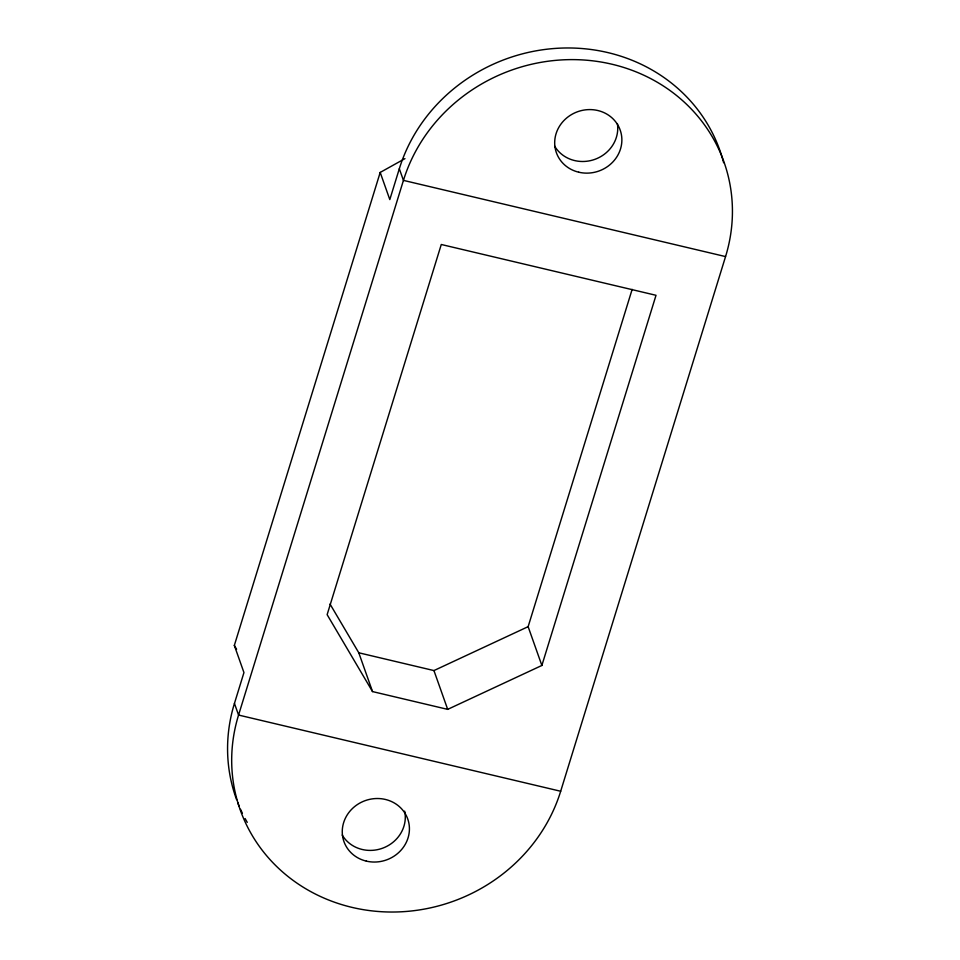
<?xml version="1.0" encoding="UTF-8"?>
<svg xmlns="http://www.w3.org/2000/svg" width="960" height="960" viewBox="0 0 960 960"><rect width="100%" height="100%" fill="white"/><g stroke="black" fill="none" stroke-linecap="round" stroke-linejoin="round"><path stroke-width="1.44" d="M236.616 799.668A169.188 157.524 -19.5 0 1 234.444 703.416L243.948 672.576L234.336 645.42L380.196 172.428L404.964 158.64M723.636 162.72A169.188 157.524 -19.5 0 0 564.636 48A169.188 157.524 -19.5 0 0 399.324 168.744L389.808 199.584L380.196 172.428M541.872 665.46L656.016 295.296L441.276 244.488L327.132 614.652L372.528 691.584L447.684 709.368L541.872 665.46L528.132 626.664L632.148 289.368M560.676 791.256L725.556 256.584A169.188 157.524 -19.5 0 0 612.06 64.248A169.188 157.524 -19.5 0 0 403.44 180.384L238.56 715.056A169.188 157.524 -19.5 0 0 352.056 907.392A169.188 157.524 -19.5 0 0 560.676 791.256L238.56 715.056L234.444 703.416M330.036 604.068L358.788 652.788L433.944 670.572L528.132 626.664M725.556 256.584L403.44 180.384L399.324 168.744M234.336 645.42L236.604 649.26M433.944 670.572L447.684 709.368M358.788 652.788L372.528 691.584M247.248 822.372A169.188 157.524 -19.5 0 1 245.1 818.532M242.412 813.288A169.188 157.524 -19.5 0 1 240.528 809.268M239.34 806.556A169.188 157.524 -19.5 0 1 237.66 802.44M404.676 811.14A33.84 31.5 -19.5 0 1 383.1 848.016A33.84 31.5 -19.5 0 1 342.216 835.056M617.376 123.588A33.84 31.5 -19.5 0 1 594.852 159.36A33.84 31.5 -19.5 0 1 554.652 146.148M578.772 172.212A33.84 31.5 -19.5 0 0 620.94 132.54A33.84 31.5 -19.5 0 0 565.14 119.34A33.84 31.5 -19.5 0 0 578.772 172.212M366.324 861.12A33.84 31.5 -19.5 0 0 408.492 821.448A33.84 31.5 -19.5 0 0 352.704 808.26A33.84 31.5 -19.5 0 0 366.324 861.12"/></g></svg>
